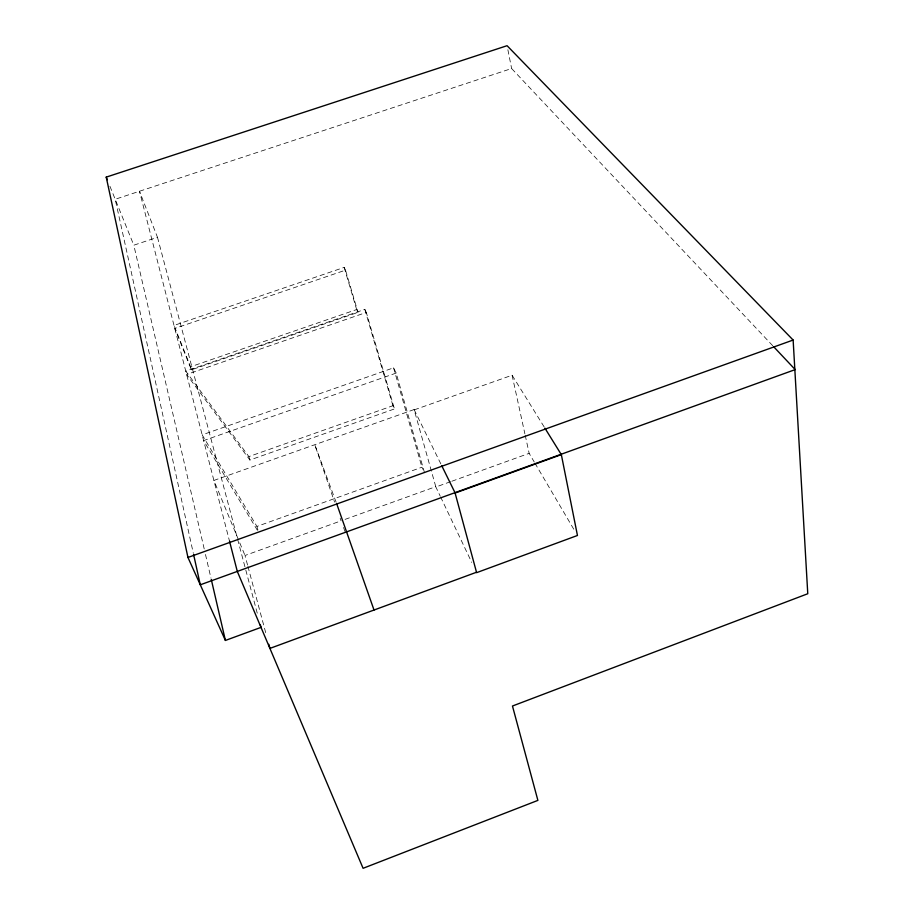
<?xml version="1.0" encoding="UTF-8"?>
<svg xmlns="http://www.w3.org/2000/svg" width="914" height="914" viewBox="0 0 914 914"><rect width="100%" height="100%" fill="white"/><g stroke="black" fill="none" stroke-linecap="round" stroke-linejoin="round"><path stroke-width="0.69" stroke-dasharray="4.57 3.43" d="M247.557 565.046L244.998 555.484L341.071 520.831L340.145 518.158M345.069 519.381L435.715 486.682L440.125 495.948M450.522 481.712L435.864 487.002L414.099 409.552L213.887 480.433L244.998 555.484M451.859 481.232L529.16 453.344L534.21 461.936M424.519 472.732L396.162 373.072L393.568 367.828L202.165 434.858L256.914 526.43L421.925 467.225L423.479 470.527M366.32 312.439L364.823 309.389L185.77 371.13L248.871 456.589L392.94 405.713L394.46 408.935L249.899 460.028L186.627 374.454L366.32 312.439L394.46 408.935M414.259 409.86L512.091 375.22L544.173 426.952M396.162 373.072L203.639 440.582L258.616 532.348M191.392 369.839L190.58 366.777L356.654 309.549L358.025 312.371L191.392 369.839L174.78 328.423L345.515 270.156L358.025 312.371M345.515 270.156L344.167 267.402L174.014 325.43L190.58 366.777M204.199 548.903L133.81 245.192L157.482 237.286L139.488 191.255L229.494 541.088M772.718 345.721L511.623 68.527L115.198 199.263L193.22 552.787M534.93 463.158L574.563 530.577M414.099 409.552L441.154 464.529M440.582 496.908L471.75 562.43M109.92 186.239L133.81 245.192M336.146 502.266L314.782 444.718L334.604 502.129M343.527 527.481L345.001 531.48M248.871 456.589L249.899 460.028M344.167 267.402L356.654 309.549M364.823 309.389L392.94 405.713M256.914 526.43L257.931 529.983M393.568 367.828L421.925 467.225M247.923 566.417L265.894 633.379M157.482 237.286L237.229 537.786M237.594 539.157L257.725 614.973M205.479 554.455L210.94 578.025M512.091 375.22L524.887 433.819M525.196 435.213L529.16 453.344M507.876 49.733L511.623 68.527"/><path stroke-width="1.37" d="M476.445 572.278L269.927 648.403L268.819 644.313M229.494 541.088L237.297 571.41L363.087 868.3L537.889 800.39L512.468 706.019L807.77 593.734L793.135 340.042L507.076 45.7L106.23 177.122L187.953 557.46L225.404 640.44L261.016 627.381L260.284 624.628M455.001 492.669L476.617 572.655L577.454 535.478L561.333 454.624L455.172 493.023L441.782 465.809M187.953 557.46L793.135 340.042M773.701 346.76L795.214 369.599L200.292 584.8L193.528 554.181M544.915 428.152L561.333 454.624M106.23 177.122L107.281 179.727M336.638 503.603L374.02 610.038M211.271 579.419L225.404 640.44"/></g></svg>
